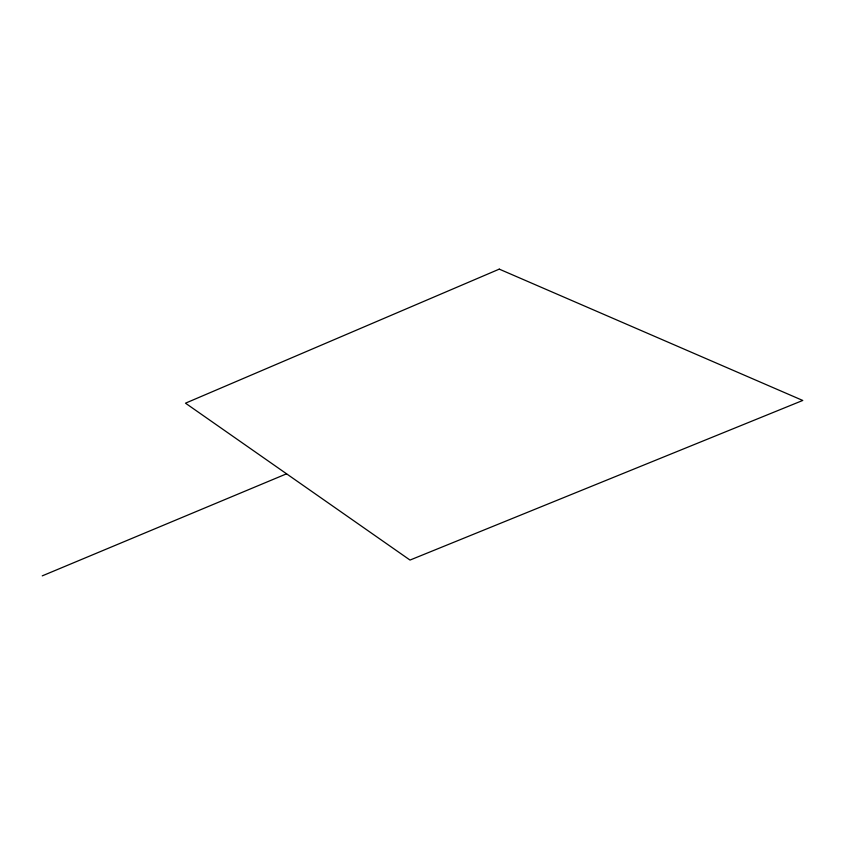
<?xml version="1.0" encoding="UTF-8"?>
<svg xmlns="http://www.w3.org/2000/svg" width="845" height="845" viewBox="0 0 845 845"><rect width="100%" height="100%" fill="white"/><g stroke="black" fill="none" stroke-linecap="round" stroke-linejoin="round"><path stroke-width="1.27" d="M42.25 575.867L286.561 473.813M499.279 269.132L185.488 403.181L410.015 560.066L802.75 400.456L499.279 269.132"/></g></svg>
